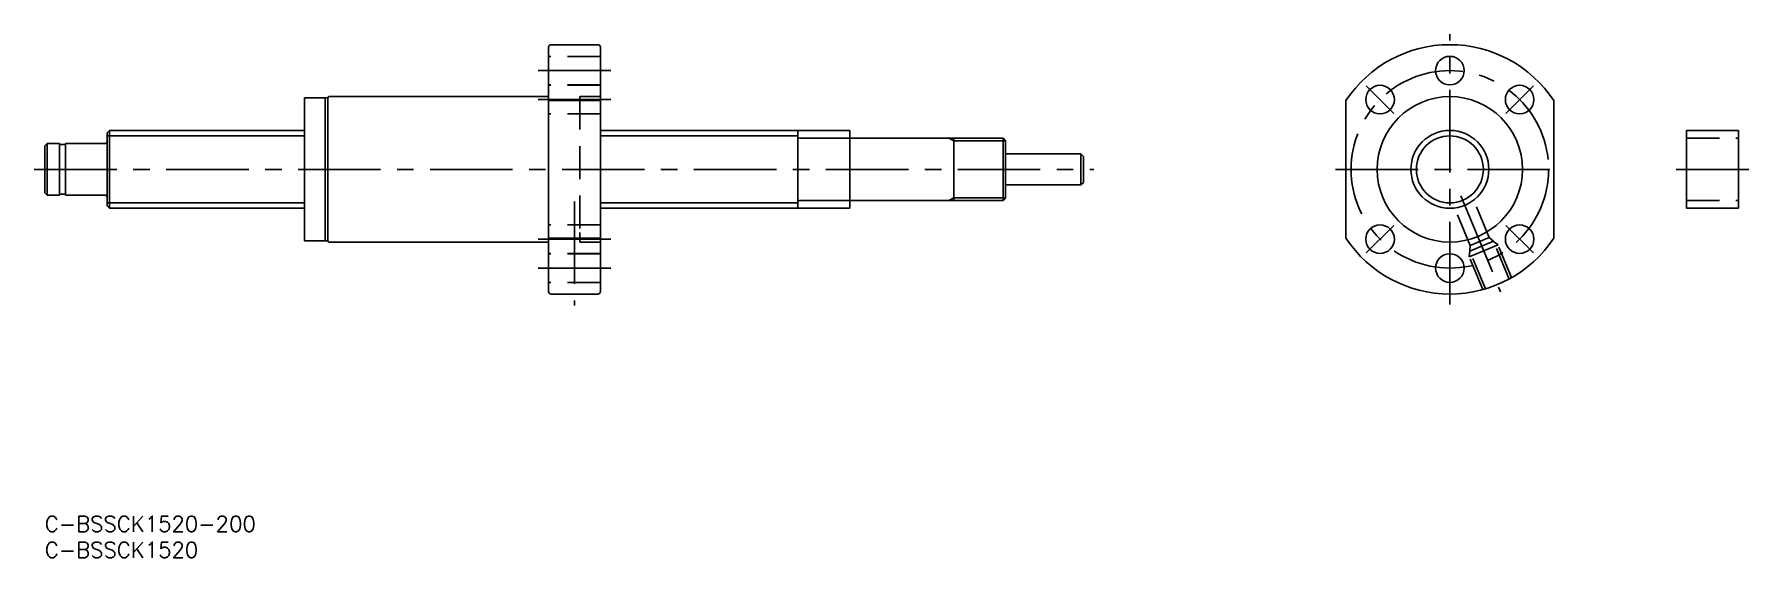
# Model space of a CAD drawing. Extents: x -2 to 328, y -8 to 93.
import ezdxf

# ---------------------------------------------------------------- set-up
doc = ezdxf.new("R2010")
doc.units = 0
doc.header["$LTSCALE"] = 0.5
for name, pattern in [('CENTER', [50.8, 31.75, -6.35, 6.35, -6.35]), ('DASHED', [19.05, 12.7, -6.35]), ('PHANTOM', [63.5, 31.75, -6.35, 6.35, -6.35, 6.35, -6.35])]:
    doc.linetypes.add(name, pattern=pattern)
doc.layers.get('0').update_dxf_attribs({"linetype": 'CONTINUOUS'})
doc.layers.add('CENTER', color=1, linetype='CENTER')
doc.styles.get("Standard").update_dxf_attribs({"font": 'txt.shx', "height": 3, "bigfont": 'bigfont.shx'})

# ---------------------------------------------------------------- blocks, each defined once
blk = doc.blocks.new('*U32')
at = {"color": 7, "linetype": 'CONTINUOUS'}
blk.add_text('C-BSSCK1520-200', height=3, dxfattribs=at).set_placement((0, -3))
blk = doc.blocks.new('*U33')
at = {"color": 7, "linetype": 'CONTINUOUS'}
blk.add_text('C-BSSCK1520', height=3, dxfattribs=at).set_placement((0, -8))

msp = doc.modelspace()

# ---------------------------------------------------------------- linework, layer by layer
at = {"color": 7, "linetype": 'CONTINUOUS'}
for p, q in [((97, 90.26), (97, 43.26)), ((97.5, 90.76), (106.5, 90.76)), ((107, 43.26), (107, 90.26)), ((50, 80.51), (50, 53.01)), ((50, 80.51), (53.85, 80.51)), ((54, 80.51), (54.5, 80.51)), ((54, 80.51), (54, 53.01)), ((54.5, 53.01), (54.5, 80.51)), ((54.8, 80.76), (97, 80.76)), ((97, 80.02), (107, 80.02)), ((250.52, 80.02), (250.52, 53.49)), ((290.52, 80.02), (290.52, 53.49)), ((12.5, 74.26), (12, 73.76)), ((12, 59.76), (12, 73.76)), ((12.5, 74.26), (12.5, 59.26)), ((50, 74.26), (12.5, 74.26)), ((145, 74.26), (107, 74.26)), ((145, 59.26), (145, 74.26)), ((184.5, 72.76), (145.3, 72.76)), ((175, 72.76), (175, 60.76)), ((185, 72.26), (184.5, 72.76)), ((184.5, 60.76), (184.5, 72.76)), ((316.06, 59.26), (316.06, 74.26)), ((316.06, 74.26), (326.06, 74.26)), ((326.06, 59.26), (326.06, 74.26)), ((0.5, 71.76), (0, 71.26)), ((0, 62.26), (0, 71.26)), ((2.85, 71.76), (0.5, 71.76)), ((0.5, 61.76), (0.5, 71.76)), ((2.85, 61.76), (2.85, 71.76)), ((4, 71.56), (2.85, 71.56)), ((11.7, 71.76), (4, 71.76)), ((4, 71.76), (4, 61.76)), ((185, 72.26), (185, 61.26)), ((199.5, 69.76), (185, 69.76)), ((200, 69.26), (199.5, 69.76)), ((199.5, 63.76), (199.5, 69.76)), ((200, 64.26), (200, 69.26)), ((185, 63.76), (199.5, 63.76)), ((199.5, 63.76), (200, 64.26)), ((0, 62.26), (0.5, 61.76)), ((0.5, 61.76), (2.85, 61.76)), ((2.85, 61.96), (4, 61.96)), ((4, 61.76), (11.7, 61.76)), ((12, 59.76), (12.5, 59.26)), ((145.3, 60.76), (184.5, 60.76)), ((184.5, 60.76), (185, 61.26)), ((12.5, 59.26), (50, 59.26)), ((107, 59.26), (145, 59.26)), ((316.06, 59.26), (326.06, 59.26)), ((53.85, 53.01), (50, 53.01)), ((54.5, 53.01), (54, 53.01)), ((97, 53.49), (107, 53.49)), ((97, 52.76), (54.8, 52.76)), ((106.5, 42.76), (97.5, 42.76))]:
    msp.add_line(p, q, dxfattribs=at)
at = {"color": 3, "linetype": 'DASHED'}
for p, q in [((107, 88.51), (97, 88.51)), ((107, 83.01), (97, 83.01)), ((107, 82.94), (97, 82.94)), ((103, 80.76), (107, 80.76)), ((103, 80.76), (103, 54.61)), ((107, 77.44), (97, 77.44)), ((316.06, 72.76), (326.06, 72.76)), ((278.11, 53.67), (275.14, 60.85)), ((316.06, 60.76), (326.06, 60.76)), ((274.41, 52.13), (271.44, 59.31)), ((107, 56.07), (97, 56.07)), ((103, 54.61), (103, 52.76)), ((278.92, 52.92), (274.37, 51.04)), ((278.11, 53.67), (274.41, 52.13)), ((278.11, 53.67), (278.92, 52.92)), ((281.93, 45.64), (278.92, 52.92)), ((279.8, 52.2), (278.94, 52.86)), ((107, 50.57), (97, 50.57)), ((107, 50.51), (97, 50.51)), ((107, 52.76), (103, 52.76)), ((279.8, 52.2), (274.26, 49.9)), ((274.26, 49.9), (274.4, 50.98)), ((276.86, 43.61), (274.26, 49.9)), ((274.41, 52.13), (274.37, 51.04)), ((277.39, 43.76), (274.37, 51.04)), ((282.41, 45.91), (279.8, 52.2)), ((107, 45.01), (97, 45.01))]:
    msp.add_line(p, q, dxfattribs=at)
at = {"color": 3, "linetype": 'CONTINUOUS'}
for p, q in [((50, 73.21), (12, 73.21)), ((145, 73.21), (107, 73.21)), ((174.06, 72.76), (175, 72.22)), ((185, 72.22), (175, 72.22)), ((50, 60.31), (12, 60.31)), ((145, 60.31), (107, 60.31)), ((174.06, 60.76), (175, 61.3)), ((185, 61.3), (175, 61.3))]:
    msp.add_line(p, q, dxfattribs=at)
at = {"color": 3, "linetype": 'PHANTOM'}
for p, q in [((145, 74.26), (155, 74.26)), ((155, 59.26), (155, 74.26)), ((145, 59.26), (155, 59.26))]:
    msp.add_line(p, q, dxfattribs=at)
at = {"color": 7, "linetype": 'CONTINUOUS', "extrusion": (0, 0, -1)}
for centre in [(-270.52, 85.76), (-257.09, 80.19), (-283.96, 80.19), (-257.09, 53.32), (-283.96, 53.32), (-270.52, 47.76)]:
    msp.add_circle(centre, 2.75, dxfattribs=at)
at = {"color": 7, "linetype": 'CONTINUOUS'}
for radius in [14, 6.45]:
    msp.add_circle((270.52, 66.76), radius, dxfattribs=at)
at = {"color": 3, "linetype": 'CONTINUOUS'}
msp.add_circle((270.52, 66.76), 7.5, dxfattribs=at)
at = {"color": 7, "linetype": 'CONTINUOUS'}
for centre, radius, start, end in [((97.5, 90.26), 0.5, 90, 180), ((106.5, 90.26), 0.5, 0, 90), ((53.85, 80.36), 0.15, 0, 90), ((54.8, 80.46), 0.3, 90, 180), ((145.3, 73.06), 0.3, 180, 270), ((11.7, 72.06), 0.3, 270, 0), ((11.7, 61.46), 0.3, 0, 90), ((145.3, 60.46), 0.3, 90, 180), ((53.85, 53.16), 0.15, 270, 0), ((54.8, 53.06), 0.3, 180, 270), ((97.5, 43.26), 0.5, 180, 270), ((106.5, 43.26), 0.5, 270, 0)]:
    msp.add_arc(centre, radius, start, end, dxfattribs=at)
at = {"color": 7, "linetype": 'CONTINUOUS', "extrusion": (0, 0, -1)}
for start, end in [(33.5573, 146.4427), (213.5573, 326.4427)]:
    msp.add_arc((-270.52, 66.76), 24, start, end, dxfattribs=at)
at = {"layer": 'CENTER', "color": 1, "linetype": 'CENTER'}
for p, q in [((270.52, 40.76), (270.52, 92.76)), ((109, 85.76), (95, 85.76)), ((259.74, 77.54), (254.44, 82.85)), ((281.31, 77.54), (286.61, 82.85)), ((109, 80.19), (95, 80.19)), ((-2, 66.76), (202, 66.76)), ((248.52, 66.76), (292.52, 66.76)), ((314.06, 66.76), (328.06, 66.76)), ((102, 60.57), (102, 40.57)), ((272.63, 61.68), (280.28, 43.2)), ((109, 53.32), (95, 53.32)), ((259.74, 55.98), (254.44, 50.67)), ((281.31, 55.98), (286.61, 50.67)), ((109, 47.76), (95, 47.76))]:
    msp.add_line(p, q, dxfattribs=at)
msp.add_circle((270.52, 66.76), 19, dxfattribs=at)

# ---------------------------------------------------------------- block references
at = {"color": 7, "linetype": 'CONTINUOUS'}
for name in ['*U32', '*U33']:
    msp.add_blockref(name, (0, 0), dxfattribs=at)

doc.saveas('drawing.dxf')
